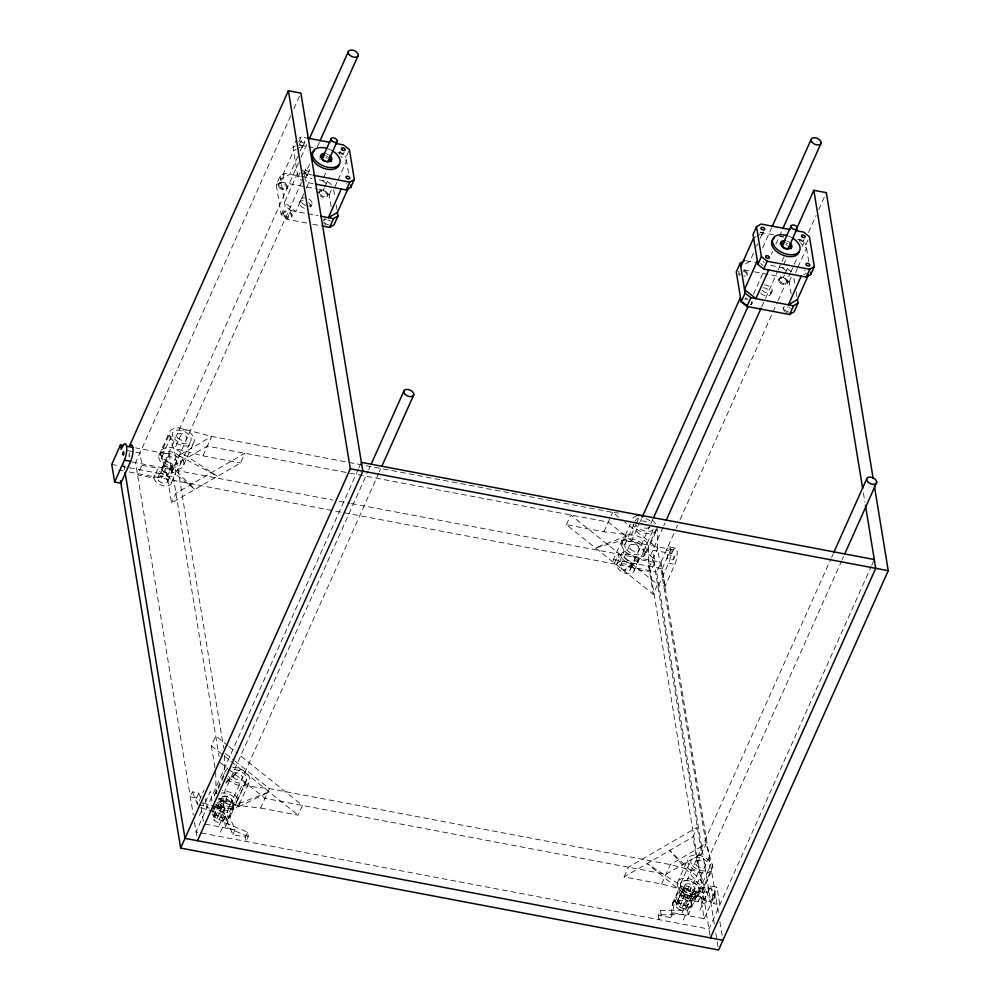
<?xml version="1.0" encoding="UTF-8"?>
<svg xmlns="http://www.w3.org/2000/svg" width="1000" height="1000" viewBox="0 0 1000 1000"><rect width="100%" height="100%" fill="white"/><g stroke="black" fill="none" stroke-linecap="round" stroke-linejoin="round"><path stroke-width="0.75" stroke-dasharray="5 3.75" d="M618.725 517.25L612.638 512.388L211.675 436.425L183.612 429.05A13.325 8 24.1 0 0 174.262 428.125L170.212 430.475L169.25 434.562L175.975 457.125L223.625 748M227.5 768.475L224.9 771.812L224.85 774L216.15 793.45L217.1 789.375L218.8 787.938M212.188 814.225C214.5 818.188 219.125 820.425 223.625 820.6C231.462 820.4 234.7 808.088 232.7 801.65M670.738 917.6L672.913 912.738L674.5 900.263C686.237 924.65 710.537 887.312 684.362 885.825A9.325 5.6 24.1 0 0 678.85 890.537L672.325 905.125L670.738 917.6L658.225 915.238L660.4 910.375L687.588 910.25L695.212 893.225A9.988 7.425 -9.3 0 1 707.85 887.712A9.988 7.425 -9.3 0 1 713.975 896.787L714.688 901.188L713.6 903.612L719.862 904.8L716.975 887.212L710.725 886.025L704.2 900.612L710.45 901.8L716.975 887.212M702.25 891.975L712.688 868.637L712.75 866.438L706.025 843.863L657.625 548.375L657.15 526.987M129.975 455.637C128.1 459.363 129.262 450.412 130.275 453.675M290.725 115.838L135.588 462.675L193.312 815.125M293.913 108.737L300.9 93.1M127.425 450.575L139.938 452.95L141.95 465.25L137.6 474.975L153.863 478.062A9.325 5.6 24.1 0 0 167.875 485.875L169.525 485.25A9.325 5.6 24.1 0 0 169.7 478.075L166.125 475.225A9.325 5.6 24.1 0 0 155.712 474.2L153.9 476.525L153.863 478.062L158.212 468.338A9.325 5.6 24.1 0 0 172.225 476.15L173.875 475.525A9.325 5.6 24.1 0 0 174.05 468.35L171.163 465.95L169.237 454.237L135.7 447.887M306.75 223.062L286.962 219.312L281.175 214.675L276.275 184.788L280.188 176.038L284.788 173.363L300.138 176.275M313.15 183.65L303.712 181.863L297.925 177.237L293.025 147.338L295.925 140.863M278.3 185.125L278.725 184.15M276.275 184.788L280.875 182.125L284.788 173.363M298.775 142.088L301.1 136.9L305.663 137.762M158.863 455.7L169.312 432.362M298.837 145.675L301.012 140.812M161.975 456.85L172.425 433.5M297.738 156.55L289.788 174.312L280.763 179.55L293.6 150.863L296.175 149.362M300.175 151.088L302.625 145.625L297.475 148.613M302.575 147.037L304.75 142.175M287.013 188.312L287.45 187.338M157.637 477.9L298.512 162.963M301.062 157.262L307.438 143.012M171.163 465.95L166.812 475.675L165.613 468.363L161.262 478.088L160.538 473.688L169.237 454.237M281.175 214.675L285.087 205.925L280.188 176.038M297.925 177.237L301.4 169.45L307.188 174.088L311.75 174.95M282.95 213.512L283.375 212.55M167.275 476.587L175.975 457.125L211.675 436.425L202.975 455.875L174.913 448.5A13.325 8 24.1 0 0 165.562 447.575L161.513 449.925L160.55 454.012L167.275 476.587L171.6 502.962L240.5 462.987L244.85 453.263L175.95 493.237L171.6 502.962M303.488 174.075L305.663 169.213M167.6 481.55L301.462 182.3M304.012 176.6L309.75 163.775M317.4 146.675L319.312 142.4M286.962 219.312L290.875 210.562L285.087 205.925M304.875 179.275L307.188 174.088M307.225 175.438L309.4 170.575M171.337 482.912L175.688 473.188M180.662 463.688L191.1 440.35M291.663 216.713L292.1 215.738M299.575 202.688L300.887 199.775M303.825 193.75L295.887 211.5L284.513 202.413L297.35 173.713L299.625 175.538M306.275 188.275L308.712 182.812L305.3 180.087M183.775 464.837L194.225 441.488M323.537 177.75L326.6 170.912M310.788 206.8L312.1 203.875M319.137 191.8L318.7 192.775A4.662 2.8 24.1 0 1 324.45 191.938A4.662 2.8 24.1 0 1 326.938 196.812A4.662 2.8 24.1 0 1 320.325 195.963M339.25 153.325L340.337 150.9M331.163 206.788L329.2 194.812L323.4 190.175L324.525 187.675M325.087 186.425L327.325 181.425L317.887 179.638M342.987 154.7L344.075 152.262M327.425 195.975L327.863 195M329.2 194.812L331.987 188.562M348.512 173.075L345.95 157.363L348.85 150.887M334.913 186.838L337.35 181.375M337.962 180.012L346.525 160.888L340.838 156.337M214.95 767.675L211.35 745.688L215.7 735.962L227.763 745.612M200.425 797.337L198.738 793.088L192.475 791.912L190.3 796.775L196.562 797.95L197.525 803.812M196.562 797.95L198.738 793.088M199.312 800.65L204.062 790.037M199.438 815.537L201.612 810.675M198.787 804.862L203.787 805.812L210.312 791.225L212.475 804.412M358.2 469.475L196.062 831.938L708.988 929.112L871.125 566.65M358.837 468.05L361.388 462.362M214.462 795.15L224.9 771.812M212.25 811.188L215.35 804.237M215.338 804.538L213.475 808.713L217.138 807.862L221.675 808.713L214.513 806.438M212.8 812.837L216.537 804.5C219.475 809.788 229.762 814.112 233.45 807.7M215.125 808.075L219.475 798.35L226.025 798.988A9.325 5.6 24.1 0 1 233.487 806.162L226.962 820.75L232.875 834.65L245.387 837.025L246.1 841.425L248.275 836.562L247.562 832.163L224.713 822.562L232.325 805.537A9.988 7.425 -9.3 0 0 221.075 796.55M213.3 815.875L217.65 806.15M217.138 807.862L221.488 798.138M213.225 817.275L368.125 470.988M368.762 469.562L370.037 466.712M214.9 817.412L219.25 807.688M219.375 808.075L223.725 798.35M219.8 810.713A5.325 3.2 24.1 0 1 225 816.812A5.325 3.2 24.1 0 1 216.337 815.175A5.325 3.2 24.1 0 1 219.8 810.713L224.15 800.987A5.325 3.2 24.1 0 1 229.35 807.087A5.325 3.2 24.1 0 1 220.688 805.45A5.325 3.2 24.1 0 1 224.15 800.987M216.875 818.737L221.225 809.013M226.962 820.75A9.325 5.6 24.1 0 0 219.5 813.575L226.025 798.988M219.088 819.75L223.438 810.025M220.963 817.75L225.312 808.025M219.213 825.25L225.738 810.662M223.188 820.925L378.725 473.212M379.363 471.788L380.637 468.938M223.625 820.6L227.975 810.875M220.362 832.288L222.537 827.425M248.275 836.562L225.438 826.95L233.05 809.938L232.325 805.537M246.688 779.725L236.25 803.062L246.7 779.8M238.525 803.713L236.788 807.613L234.425 808.512A13.325 8 24.1 0 1 221.912 806.15L218.475 803.662M239.375 804.275L249.812 780.938M232.875 834.65L235.05 829.788L229.137 815.888L228.463 818.75M245.387 837.025L247.562 832.163M218.55 798.162L223.65 802.25A13.325 8 24.1 0 0 233.287 804.925L260.663 808.062L269.363 788.612L235.312 761.375M260.663 808.062L298.188 815.175L302.538 805.438L238.625 754.3M566.413 524.725L570.763 515L657.588 584.475L653.238 594.212L566.413 524.725L603.938 531.838L631.312 534.963A13.325 8 24.1 0 1 640.95 537.638L646.05 541.725L648.45 546.438L648.925 567.825L653.238 594.212M603.938 531.838L612.638 512.388M622.112 540.037L624.025 551.75L619.675 561.475L618.475 554.163L614.125 563.888L613.413 559.487L622.112 540.037L677.05 550.538A9.988 2.938 -79.3 0 1 674.862 564.425L665.075 586.312L658.825 585.125L668.612 563.25A9.988 2.938 -79.3 0 0 670.8 549.362A9.988 2.938 -79.3 0 0 666.45 550.062L672.7 551.237A9.988 2.938 -79.3 0 1 677.05 550.538M621.737 543.4L630.337 524.175M626.075 536.175L624.338 540.075A13.325 8 24.1 0 0 626.375 552.5A13.325 8 24.1 0 0 644.062 555.85L645.75 554.412A13.325 8 24.1 0 0 644.312 545.625L639.212 541.538A13.325 8 24.1 0 0 626.7 539.163L595.425 547.938L628.438 535.275L631.312 534.963L635.662 525.237M753.462 253.263L749.788 261.462L743.35 265.2M756.513 246.438L757.738 243.7M760.175 238.238L762.625 232.775L757.463 235.763M762.575 234.188L763.662 231.762M624.862 544.538L634.688 522.575M616.775 564.212L621.125 554.487M747.013 275.462L747.45 274.488M636.287 523.85L639.388 516.9M620.513 565.588L639.663 522.8M640.275 521.413L641.55 518.562M762.663 247.812L771.587 227.862M630.475 569.237L650.238 525.062M650.875 523.638L652.788 519.362M753.512 294.212L763.7 271.413M771.35 254.312L772.625 251.462M775.812 244.338L782.188 230.087M751.663 303.863L752.1 302.887M654.875 562.425L638.6 559.35L634.25 569.075A9.325 5.6 24.1 0 1 621.987 571.912L620.025 570.588A9.325 5.6 24.1 0 1 617.413 562.9L620.25 561.25A9.325 5.6 24.1 0 1 630.975 564.237L634.25 569.075L650.512 572.15L654.875 562.425L652.85 550.125L671.612 553.675L672.7 551.237M634.212 570.612L638.562 560.887M643.538 551.388L653.988 528.05M645.8 551.962L644.062 555.85L623.875 570.712L647.487 550.525L648.45 546.438L656.525 528.375M646.65 552.525L657.1 529.188L654.5 532.513A13.325 8 24.1 0 1 632.925 524.612M663.125 527.15L648.5 559.85L710.425 937.9M663.763 525.725L665.037 522.888M761.688 306.825L764.862 299.725M765.5 298.3L777.575 271.3M778.213 269.875L781.388 262.762M782.025 261.35L783.938 257.075M783.538 264.887L785.987 259.425M770.788 293.95L772.1 291.025M648.925 567.825L657.625 548.375L624.8 522.112M778.7 279.925L779.137 278.95M791.162 293.938L789.2 281.962L783.4 277.325L784.525 274.825M785.088 273.575L787.325 268.575L769.013 265.1M802.987 241.85L804.075 239.412M714.3 923.875L656.663 571.938L675.638 529.525M676.275 528.1L677.55 525.262M680.088 519.575L777.375 302.087M778.012 300.675L790.088 273.663M790.725 272.238L797.087 258.025M802.175 246.663L805.35 239.55M808.525 232.438L816.162 215.387M818.7 209.7L826.325 192.638M787.425 283.113L787.862 282.15M789.2 281.962L791.988 275.7M808.763 261.75L805.95 244.513L808.85 238.025M665.075 586.312L662.2 568.725L670.9 549.275L671.612 553.675M795.525 272.625L797.35 268.525M797.962 267.162L806.525 248.038L800.837 243.487M783.35 308.325L783.787 307.35M624.087 876.912L628.438 867.188L697.35 827.212L693 836.938L697.312 863.312L704.05 885.888L703.088 889.963L699.038 892.312A13.325 8 24.1 0 1 689.688 891.4L661.625 884.025L624.087 876.912L693 836.938M661.625 884.025L670.325 864.575L706.025 843.863L697.312 863.312M660.4 910.375L661.112 914.775L658.938 919.638L658.225 915.238M677.337 882.837L687.775 859.5M680.45 883.988L690.888 860.575M672.362 903.587L678.888 889M675.062 901.912L679.412 892.188L678.85 890.537M676.175 903.562L680.525 893.838L679.412 892.188M672.325 905.125A9.325 5.6 24.1 0 1 677.837 900.413L684.362 885.825M676.1 904.963L831 558.688M831.637 557.263L832.913 554.412M683.713 888.062L681.963 891.95L684.788 893.838A13.325 8 24.1 0 0 697.3 896.213L701.35 893.863A13.325 8 24.1 0 0 699.912 885.062L669.688 850.462L701.65 881.175L704.05 885.888L712.75 866.438L711.95 864.075L708.062 859.525A13.325 8 24.1 0 0 690.375 856.175A13.325 8 24.1 0 0 692.412 868.612L698.388 871.95A13.325 8 24.1 0 0 707.738 872.862L711.787 870.512L712.688 868.637M677.775 905.1L682.125 895.375L680.525 893.838M672.913 912.738L704.188 918.662L700.588 896.688L680.013 895.55L682.25 895.775L686.6 886.05M682.688 898.413A5.325 3.2 24.1 0 1 687.875 904.5A5.325 3.2 24.1 0 1 679.212 902.862A5.325 3.2 24.1 0 1 682.688 898.413L687.038 888.688A5.325 3.2 24.1 0 1 692.225 894.775A5.325 3.2 24.1 0 1 683.562 893.138A5.325 3.2 24.1 0 1 687.038 888.688M679.75 906.425L684.1 896.7L682.125 895.375M682.25 895.775L684.55 896.413L688.9 886.688M681.963 907.438L686.312 897.712L692.862 898.363L696.325 895.4M691.35 906.438L691.45 901.938L686.762 897.425L691.112 887.7M683.838 905.438L688.188 895.713M682.087 912.938L688.612 898.35M688.737 898.75L693.088 889.025M686.062 908.612L841.6 560.913M842.237 559.487L843.512 556.638M686.5 908.3L690.85 898.575M690.337 900.288L694.688 890.562M683.238 919.975L685.413 915.113M691.45 901.938L695.8 892.212M689.837 908.45L696.363 893.863M677.837 900.413L698.413 901.55L696.963 892.763L699.137 887.9L705.4 889.075L710.45 901.8M661.112 914.775L688.312 914.65L695.925 897.625L695.212 893.225M699.137 890.837L709.562 867.425M698.413 901.55L700.588 896.688M705.4 889.075L703.225 893.95L696.963 892.763M699.85 910.337L702.025 905.475M704.188 918.662L713.975 896.787M871.762 565.225L873.662 560.962M226.075 783.2L240.725 769.188L225.725 782.013M217.05 791.825L215.362 793.263A13.325 8 24.1 0 0 214.412 797.35M298.8 138.225L301.1 136.9M293.025 147.338L295.325 146.012M753.6 238L756.175 236.513M803.825 274.625L806.4 273.137M667.837 554.688L667.075 558.575L673.475 559.8L674.4 557.737L674.237 555.913L667.837 554.688L667.225 558.612M674.1 555.875L673.475 559.8M637.137 515.825L634.775 516.725A13.325 8 24.1 0 0 632.188 520.05M624.025 551.75L621.763 553.175A9.325 5.6 24.1 0 0 624.375 560.862L626.337 562.188A9.325 5.6 24.1 0 0 638.6 559.35M614.163 512.562L618.725 513.088M300.125 145.15L307.062 146.463M308.538 146.75L312.975 147.587M337.65 152.262L340.15 152.738L345.95 157.363M760.125 232.3L774.45 235.012M780.362 236.137L783.325 236.688M797.65 239.412L800.15 239.887L805.95 244.513M301.613 176.55L311.962 178.512M746.038 260.75L755.7 262.587M280.875 182.125L305.175 186.725M306.7 187.013L317.325 189.025M318.85 189.312L323.4 190.175M743.913 269.837L753.025 271.575M754.538 271.863L783.4 277.325M290.875 210.562L306.225 213.463M307.712 213.75L318.062 215.712M312.85 224.213L320.45 225.65M202.975 455.875L240.5 462.987M669.075 546.838L675.325 548.013M668.612 563.25L674.862 564.425M132.275 462.038L333.038 500.075M339.175 501.238L349.9 503.275M351.425 503.562L661.012 562.212L718.65 914.15M141.95 465.25L158.212 468.338M111.75 464.45L119.375 465.887M120.9 466.175L160.538 473.688M613.413 559.487L662.2 568.725M118.725 470.025L123.287 470.887M129.362 472.038L656.663 571.938M209.438 808.1L206.938 807.625L205.5 798.838M205.225 824.137L235.05 829.788M203.038 802.8L213.075 805.987M200.863 807.663L219.5 813.575M684.55 896.413L686.762 897.425M684.1 896.7L686.312 897.712M179.15 455.725L217.488 476.337L174.913 448.5L183.612 429.05L189.587 432.388A13.325 8 24.1 0 1 191.625 444.825A13.325 8 24.1 0 1 173.938 441.475L171.65 439.275L169.25 434.562L160.55 454.012L161.35 456.362L194.9 489.438L161.213 462.612A13.325 8 24.1 0 1 159.762 453.825L163.825 451.475A13.325 8 24.1 0 1 176.325 453.837L179.15 455.725A13.325 8 24.1 0 1 181.188 468.162A13.325 8 24.1 0 1 163.5 464.812M787.325 268.575L793.112 273.2M782.312 267.625L786.862 271.262M760.763 263.6L763.025 265.413M327.325 181.425L333.113 186.062M322.312 180.475L326.863 184.112M228.975 746.575L237.413 753.337M225.588 753.587L234.1 760.4M211.35 745.688L223.1 755.088M224.275 756.025L298.188 815.175M220.025 762.337L227.325 768.175M228.538 769.15L265.012 798.337L665.975 874.3L701.663 853.587L653.275 558.1L608.288 522.112L207.325 446.15L171.625 466.85L219.062 756.475M652.463 520.075L656.35 524.637M227.25 778.713L232.35 782.8A13.325 8 24.1 0 0 241.988 785.475L269.363 788.612L670.325 864.575L698.388 871.95L689.688 891.4L647.113 863.562L681.963 891.95A13.325 8 24.1 0 1 679.925 879.513A13.325 8 24.1 0 1 697.625 882.862M699.137 887.9L704.2 900.612M202.662 802.987L203.787 805.812M192.475 791.912L197.537 804.625M863.413 493.025L864.912 502.25M793.938 278.25L794.938 284.337M796.188 291.962L796.925 296.537M719.912 921.838L722.938 940.275M714.35 892.9L715.062 897.3M710.725 886.025L713.6 903.612M715.812 933.1L718.587 950M707.85 887.712L708.575 892.113A9.988 7.425 -9.3 0 1 714.688 901.188M705.45 897.013L706.175 901.413M701.55 897.862L702.275 902.262M687.588 910.25L688.312 914.65M333.688 189.575L334.938 197.188M336.188 204.812L336.938 209.387M226.213 796.462L226.925 800.863M223.812 805.775L224.525 810.163M224.713 822.562L225.438 826.95M219.913 806.612L220.625 811.012M201.137 807.75L203.538 822.4M194.488 822.288L197.262 839.262M123.8 464.7L124.75 470.562M224.45 755.675L224.85 774M215.675 772.062L216.15 793.45M217.175 802.975A9.988 7.425 -9.3 0 1 229.25 801.575A9.988 7.425 -9.3 0 1 233.05 809.938M695.925 897.625A9.988 7.425 -9.3 0 1 708.575 892.113M221.287 793.112A9.988 6 24.1 0 1 234.5 797.962A9.988 6 24.1 0 1 232.55 806.312A9.988 6 24.1 0 1 219.338 801.475M233.888 769.55A9.988 6 24.1 0 1 246.137 776.388A9.988 6 24.1 0 1 240.825 783.2A9.988 6 24.1 0 1 228.575 776.363M232.725 767.262A13.325 8 24.1 0 1 247.475 774.025A13.325 8 24.1 0 1 247.225 784.262L241.988 785.475L233.287 804.925L236.163 804.625L269.175 791.95L236.788 807.613A13.325 8 24.1 0 0 237.037 797.375A13.325 8 24.1 0 0 222.288 790.612M653.3 529.462A9.988 6 24.1 0 1 644.488 530.925A9.988 6 24.1 0 1 635.862 524.612M635.3 521.2A9.988 6 24.1 0 1 641.162 517.788M646.025 518.713A9.988 6 24.1 0 1 652.225 522.863M649.262 527.2A5.325 3.2 24.1 0 1 641.513 526.438M641.637 521.1A5.325 3.2 24.1 0 1 647.775 522.8M328.65 224.875A4.662 2.8 24.1 0 1 323.775 220.963M323.787 220.2A4.662 2.8 24.1 0 1 325.525 218.713M325.962 225.025A4.662 2.8 24.1 0 1 324.975 224.363M324.175 223.588A4.662 2.8 24.1 0 1 323.612 222.763M323.675 220.512A4.662 2.8 24.1 0 1 326.087 219.587M328.363 220.012A4.662 2.8 24.1 0 1 330.45 221.188M319.4 193.4A4.662 2.8 24.1 0 1 323.762 190.512A4.662 2.8 24.1 0 1 327.375 195.85A4.662 2.8 24.1 0 1 319.962 194.225M308.712 202.7A6 3.6 24.1 0 1 309.625 208.3M304.35 208.287A6 3.6 24.1 0 1 299.55 203.675A6 3.6 24.1 0 1 303.1 200.65M308.738 198.938A6 3.6 24.1 0 1 312.15 203.4A6 3.6 24.1 0 1 308.575 205.925M305.663 205.375A6 3.6 24.1 0 1 300.863 200.763A6 3.6 24.1 0 1 304.4 197.725M320.138 159.512A6 3.6 24.1 0 1 319.788 158.45M326.25 155.975A6 3.6 24.1 0 1 327.663 156.625M325.875 157.55A3.325 2 24.1 0 1 327.375 158.387M328.312 148.912A14.65 8.8 24.1 0 1 331.788 150.5M325.637 153.613A6 3.6 24.1 0 1 328.537 154.688M339.237 153.65A2 1.2 24.1 0 1 340.9 152.688A2 1.2 24.1 0 1 342.987 154.362A2 1.2 24.1 0 1 341.337 155.325M340.363 154.975A2 1.2 24.1 0 1 339.938 154.688M300.012 144.987A2 1.2 24.1 0 1 302.6 146.875A2 1.2 24.1 0 1 299.962 147.325M303.875 173.575A2 1.2 24.1 0 1 306.663 174.175A2 1.2 24.1 0 1 306.613 176.038A2 1.2 24.1 0 1 303.837 175.1M346.463 183.775A2 1.2 24.1 0 1 345.988 183.725M788.65 312.025A4.662 2.8 24.1 0 1 784.3 309.363A4.662 2.8 24.1 0 1 784.7 306.188M787.062 312.675A4.662 2.8 24.1 0 1 785.962 312.175M784.975 311.512A4.662 2.8 24.1 0 1 783.675 307.663A4.662 2.8 24.1 0 1 788.363 307.162M789.463 307.663A4.662 2.8 24.1 0 1 790.45 308.325M743.737 270.138A4.662 2.8 24.1 0 1 747.5 274.113A4.662 2.8 24.1 0 1 743.587 275.975M740.35 274.488A4.662 2.8 24.1 0 1 738.713 272.062M743.3 271.112A4.662 2.8 24.1 0 1 746.925 274.288A4.662 2.8 24.1 0 1 745.275 276.95M739.912 275.45A4.662 2.8 24.1 0 1 738.55 273.863M738.612 271.613A4.662 2.8 24.1 0 1 739.2 271.1M763.1 287.8A6 3.6 24.1 0 1 770.25 291.537A6 3.6 24.1 0 1 768.15 295.925A6 3.6 24.1 0 1 760.638 292.95M764.4 284.875A6 3.6 24.1 0 1 771.562 288.625A6 3.6 24.1 0 1 769.45 293.012A6 3.6 24.1 0 1 761.938 290.025M751.4 302.262A4.662 2.8 24.1 0 1 750.763 305.025M744.675 299.188A4.662 2.8 24.1 0 1 747.95 299.5M751.838 301.3A4.662 2.8 24.1 0 1 750.362 304.375M745.113 298.212A4.662 2.8 24.1 0 1 747.237 298.212M780.325 236.65A14.65 8.8 24.1 0 1 783.825 237M786.25 243.125A6 3.6 24.1 0 1 787.663 243.775M785.875 244.7A3.325 2 24.1 0 1 787.375 245.538M788.312 236.05A14.65 8.8 24.1 0 1 791.787 237.65M787.113 241.175A6 3.6 24.1 0 1 788.538 241.825M799.362 241.163A2 1.2 24.1 0 1 801.062 239.875A2 1.2 24.1 0 1 802.913 242.037A2 1.2 24.1 0 1 799.938 241.838M760.013 232.138A2 1.2 24.1 0 1 762.6 234.025A2 1.2 24.1 0 1 759.963 234.462M764.188 262.587A2 1.2 24.1 0 1 763.487 261.212M805.013 270.525A2 1.2 24.1 0 1 804.25 269.913M214.163 820.037A5.325 3.2 24.1 0 0 222.825 821.675A5.325 3.2 24.1 0 0 217.625 815.575A5.325 3.2 24.1 0 0 214.163 820.037M221.462 811.9A2 1.487 -9.3 0 0 224.562 810.55A2 1.487 -9.3 0 0 221.713 809.3A2 1.487 -9.3 0 0 221.462 811.9M220.738 807.513A2 1.487 -9.3 0 0 223.837 806.162A2 1.487 -9.3 0 0 220.987 804.912A2 1.487 -9.3 0 0 220.738 807.513M158.575 480.662A5.325 3.2 24.1 0 0 167.237 482.3A5.325 3.2 24.1 0 0 162.05 476.2A5.325 3.2 24.1 0 0 158.575 480.662M162.925 470.938A5.325 3.2 24.1 0 0 171.588 472.575A5.325 3.2 24.1 0 0 166.4 466.475A5.325 3.2 24.1 0 0 162.925 470.938M677.038 907.725A5.325 3.2 24.1 0 0 685.7 909.362A5.325 3.2 24.1 0 0 680.512 903.275A5.325 3.2 24.1 0 0 677.038 907.725M703.1 903.15A2 1.487 -9.3 0 0 706.2 901.8A2 1.487 -9.3 0 0 703.35 900.55A2 1.487 -9.3 0 0 703.1 903.15M702.387 898.763A2 1.487 -9.3 0 0 705.487 897.4A2 1.487 -9.3 0 0 702.638 896.162A2 1.487 -9.3 0 0 702.387 898.763M621.45 568.35A5.325 3.2 24.1 0 0 630.125 569.987A5.325 3.2 24.1 0 0 624.925 563.9A5.325 3.2 24.1 0 0 621.45 568.35M625.8 558.625A5.325 3.2 24.1 0 0 634.475 560.262A5.325 3.2 24.1 0 0 629.275 554.175A5.325 3.2 24.1 0 0 625.8 558.625M692.65 865.825A9.988 6 24.1 0 0 708.9 868.9A9.988 6 24.1 0 0 699.163 857.475A9.988 6 24.1 0 0 692.65 865.825M682.212 889.163A9.988 6 24.1 0 0 698.462 892.25A9.988 6 24.1 0 0 688.7 880.738A9.988 6 24.1 0 0 682.2 889.1A9.988 6 24.1 0 0 698.45 892.175A9.988 6 24.1 0 0 688.713 880.812A9.988 6 24.1 0 0 682.212 889.163M174.175 438.688A9.988 6 24.1 0 0 190.425 441.763A9.988 6 24.1 0 0 180.688 430.337A9.988 6 24.1 0 0 174.175 438.688M163.738 462.025A9.988 6 24.1 0 0 179.988 465.1A9.988 6 24.1 0 0 170.238 453.675A9.988 6 24.1 0 0 163.738 462.025M626.613 549.725A9.988 6 24.1 0 0 642.862 552.8A9.988 6 24.1 0 0 633.125 541.362A9.988 6 24.1 0 0 626.613 549.725M222.862 800.575A5.325 3.2 24.1 0 0 231.525 802.225A5.325 3.2 24.1 0 0 226.325 796.125A5.325 3.2 24.1 0 0 222.862 800.575M233.3 777.237A5.325 3.2 24.1 0 0 241.975 778.888A5.325 3.2 24.1 0 0 236.775 772.788A5.325 3.2 24.1 0 0 233.3 777.237M167.275 461.213A5.325 3.2 24.1 0 0 175.95 462.85A5.325 3.2 24.1 0 0 170.75 456.75A5.325 3.2 24.1 0 0 167.275 461.213M177.712 437.863A5.325 3.2 24.1 0 0 186.388 439.513A5.325 3.2 24.1 0 0 181.188 433.413A5.325 3.2 24.1 0 0 177.712 437.863M630.15 548.9A5.325 3.2 24.1 0 0 638.825 550.538A5.325 3.2 24.1 0 0 633.625 544.45A5.325 3.2 24.1 0 0 630.15 548.9M685.738 888.275A5.325 3.2 24.1 0 0 694.4 889.912A5.325 3.2 24.1 0 0 689.212 883.825A5.325 3.2 24.1 0 0 685.738 888.275M696.175 864.938A5.325 3.2 24.1 0 0 704.85 866.575A5.325 3.2 24.1 0 0 699.65 860.475A5.325 3.2 24.1 0 0 696.175 864.938M279.55 186.562A4.662 2.8 24.1 0 0 287.137 188A4.662 2.8 24.1 0 0 282.587 182.662A4.662 2.8 24.1 0 0 279.55 186.562M279.113 187.537A4.662 2.8 24.1 0 0 286.7 188.975A4.662 2.8 24.1 0 0 282.15 183.637A4.662 2.8 24.1 0 0 279.113 187.537M283.762 215.938A4.662 2.8 24.1 0 0 291.35 217.375A4.662 2.8 24.1 0 0 286.8 212.037A4.662 2.8 24.1 0 0 283.762 215.938M284.2 214.963A4.662 2.8 24.1 0 0 291.788 216.4A4.662 2.8 24.1 0 0 287.238 211.062A4.662 2.8 24.1 0 0 284.2 214.963M301.363 141.85A2 1.2 24.1 0 0 304.613 142.463A2 1.2 24.1 0 0 302.663 140.175A2 1.2 24.1 0 0 301.363 141.85M306.012 170.238A2 1.2 24.1 0 0 309.262 170.863A2 1.2 24.1 0 0 307.325 168.575A2 1.2 24.1 0 0 306.012 170.238M779.963 281.363A4.662 2.8 24.1 0 0 787.537 282.8A4.662 2.8 24.1 0 0 782.987 277.475A4.662 2.8 24.1 0 0 779.963 281.363M779.525 282.337A4.662 2.8 24.1 0 0 787.1 283.775A4.662 2.8 24.1 0 0 782.562 278.438A4.662 2.8 24.1 0 0 779.525 282.337"/><path stroke-width="1.5" d="M123.5 445.575L120.45 445L111.75 464.45L114.625 482.025L120.887 483.212L130.675 461.337A9.988 2.938 -79.3 0 0 133.025 449.4A9.988 2.938 -79.3 0 0 130.287 445.375M129.438 446.087L288.387 90.725L300.9 93.1L362.825 471.163L197.5 840.725M114.625 482.025L124.412 460.15A9.988 2.938 -79.3 0 0 126.6 446.262L132.85 447.45M309.35 138.737L348.237 51.812M319.95 140.975L358.2 55.462M322.3 158.375L331 138.925M328.525 160.662L337.225 141.213M341.238 188.975L328.413 217.662L337.425 212.438L348.425 187.838M321.975 225.95L329.588 227.387L333.5 218.637L338.013 216.012L337.425 212.438M316.112 184.213L346.25 189.925L349.725 182.15L354.325 179.475L349.425 149.588L343.638 144.95L336.037 143.512M338.013 216.012L334.1 224.775L329.588 227.387M346.25 189.925L350.838 187.262L354.325 179.475M874.412 486.175L888.25 570.7L718.587 950L180.65 848.088L350.312 468.787L288.387 90.725M371.312 463.862L403.812 391.188M381.912 466.087L413.787 394.837M744.788 260.512L740.188 263.175L736.275 271.938L741.175 301.825L746.963 306.462L789.587 314.538L794.1 311.913L798.012 303.163L797.425 299.575L808.425 274.988M789.963 229.513L761.1 224.037L756.513 226.713L753.025 234.488L757.925 264.387L763.713 269.012L806.25 277.075L810.837 274.413L814.325 266.625L809.425 236.737L803.637 232.1L796.038 230.662M740.763 266.7L753.6 238M642.188 517.137L740.35 297.688M772.225 226.438L811.112 139.512M757.35 260.863L744.513 289.55L755.888 298.65L768.713 269.962M741.175 301.825L745.088 293.075L740.188 263.175M757.925 264.387L761.4 256.6L756.513 226.713M746.963 306.462L750.875 297.7L745.088 293.075M763.713 269.012L767.188 261.238L761.4 256.6M653.425 517.938L747.775 307.038M782.825 228.663L821.075 143.162M782.3 245.525L791 226.075M666.3 520.05L761.05 308.25M795.375 231.5L813.825 190.275L826.325 192.638L873.15 478.488M788.525 247.812L797.225 228.363M801.237 276.125L788.413 304.812L797.425 299.575M789.587 314.538L793.5 305.775L798.012 303.163M806.25 277.075L809.725 269.288L814.325 266.625M833.55 552.987L866.7 478.888M844.788 553.787L876.663 482.537M710.425 937.9L875.738 568.337L865.425 505.325M636.975 515.163L640.013 515.513M307.175 138.05L329.963 142.363M313.263 175.238L349.725 182.15M767.188 261.238L809.725 269.288M321.012 216.262L333.5 218.637M750.875 297.7L793.5 305.775M361.388 462.362L874.3 559.538M350.312 468.787L888.25 570.7M124.412 460.15L130.675 461.337M722.938 940.275L185 838.363L125.087 472.6M813.825 190.275L862.65 488.413M810.45 272.062L810.837 274.413M350.462 184.913L350.838 187.262M120.45 445L121.175 449.387L122.263 446.962A9.988 2.938 -79.3 0 1 126.6 446.262M120.487 480.788L180.65 848.088M641.05 515.55A13.325 8 24.1 0 1 643.2 515.825M331.163 225.538A4.662 2.8 24.1 0 1 330.337 225.85M339.113 164.537A14.65 8.8 24.1 0 1 319.9 166.588A14.65 8.8 24.1 0 1 314.562 150.838M320.213 156.613A6 3.6 24.1 0 1 324.762 155.562M328.938 157.475A6 3.6 24.1 0 1 331.025 161.575M328.537 160.113A3.325 2 24.1 0 1 326.575 161.8M324.95 161.488A3.325 2 24.1 0 1 322.362 159.225A3.325 2 24.1 0 1 323.537 157.325M332.875 151.15A14.65 8.8 24.1 0 1 335.175 167.087A14.65 8.8 24.1 0 1 313.125 156.975A14.65 8.8 24.1 0 1 327.113 148.5M329.812 155.525A6 3.6 24.1 0 1 330.037 161.425A6 3.6 24.1 0 1 321.45 158.275A6 3.6 24.1 0 1 324.2 153.475M791.162 312.675A4.662 2.8 24.1 0 1 790.337 313M746.663 305.025A4.662 2.8 24.1 0 1 744.562 303.85M743.763 303.087A4.662 2.8 24.1 0 1 743.213 302.262M799.112 251.688A14.65 8.8 24.1 0 1 779.9 253.738A14.65 8.8 24.1 0 1 774.562 237.987M780.212 243.762A6 3.6 24.1 0 1 784.762 242.712M789.963 245.613A6 3.6 24.1 0 1 791.025 248.725M788.538 247.262A3.325 2 24.1 0 1 785.775 248.863M784.95 248.637A3.325 2 24.1 0 1 783.462 247.8M782.887 247.25A3.325 2 24.1 0 1 783.538 244.462M792.875 238.3A14.65 8.8 24.1 0 1 795.175 254.237A14.65 8.8 24.1 0 1 773.125 244.125A14.65 8.8 24.1 0 1 787.113 235.65M789.8 242.675A6 3.6 24.1 0 1 789.663 248.688A6 3.6 24.1 0 1 781.012 244.713A6 3.6 24.1 0 1 785.638 240.763M122.662 454.162C123.987 458.4 124.237 447.113 122.662 454.162M404.75 393.95A5.325 3.2 24.1 0 0 413.425 395.6A5.325 3.2 24.1 0 0 408.225 389.5A5.325 3.2 24.1 0 0 404.75 393.95M349.175 54.575A5.325 3.2 24.1 0 0 357.837 56.225A5.325 3.2 24.1 0 0 352.638 50.125A5.325 3.2 24.1 0 0 349.175 54.575M812.05 142.275A5.325 3.2 24.1 0 0 820.713 143.912A5.325 3.2 24.1 0 0 815.512 137.812A5.325 3.2 24.1 0 0 812.05 142.275M331.587 140.65A3.325 2 24.1 0 0 337 141.675A3.325 2 24.1 0 0 333.75 137.875A3.325 2 24.1 0 0 331.587 140.65M341.775 149.5A2 1.2 24.1 0 0 345.025 150.113A2 1.2 24.1 0 0 343.075 147.825A2 1.2 24.1 0 0 341.775 149.5M346.425 177.9A2 1.2 24.1 0 0 349.675 178.512A2 1.2 24.1 0 0 347.725 176.225A2 1.2 24.1 0 0 346.425 177.9M791.587 227.8A3.325 2 24.1 0 0 797 228.825A3.325 2 24.1 0 0 793.75 225.012A3.325 2 24.1 0 0 791.587 227.8M761.363 228.988A2 1.2 24.1 0 0 764.613 229.613A2 1.2 24.1 0 0 762.663 227.325A2 1.2 24.1 0 0 761.363 228.988M801.775 236.65A2 1.2 24.1 0 0 805.025 237.262A2 1.2 24.1 0 0 803.075 234.975A2 1.2 24.1 0 0 801.775 236.65M806.425 265.05A2 1.2 24.1 0 0 809.675 265.663A2 1.2 24.1 0 0 807.725 263.375A2 1.2 24.1 0 0 806.425 265.05M766.012 257.387A2 1.2 24.1 0 0 769.262 258.012A2 1.2 24.1 0 0 767.325 255.725A2 1.2 24.1 0 0 766.012 257.387M867.625 481.65A5.325 3.2 24.1 0 0 876.3 483.288A5.325 3.2 24.1 0 0 871.1 477.188A5.325 3.2 24.1 0 0 867.625 481.65"/></g></svg>
